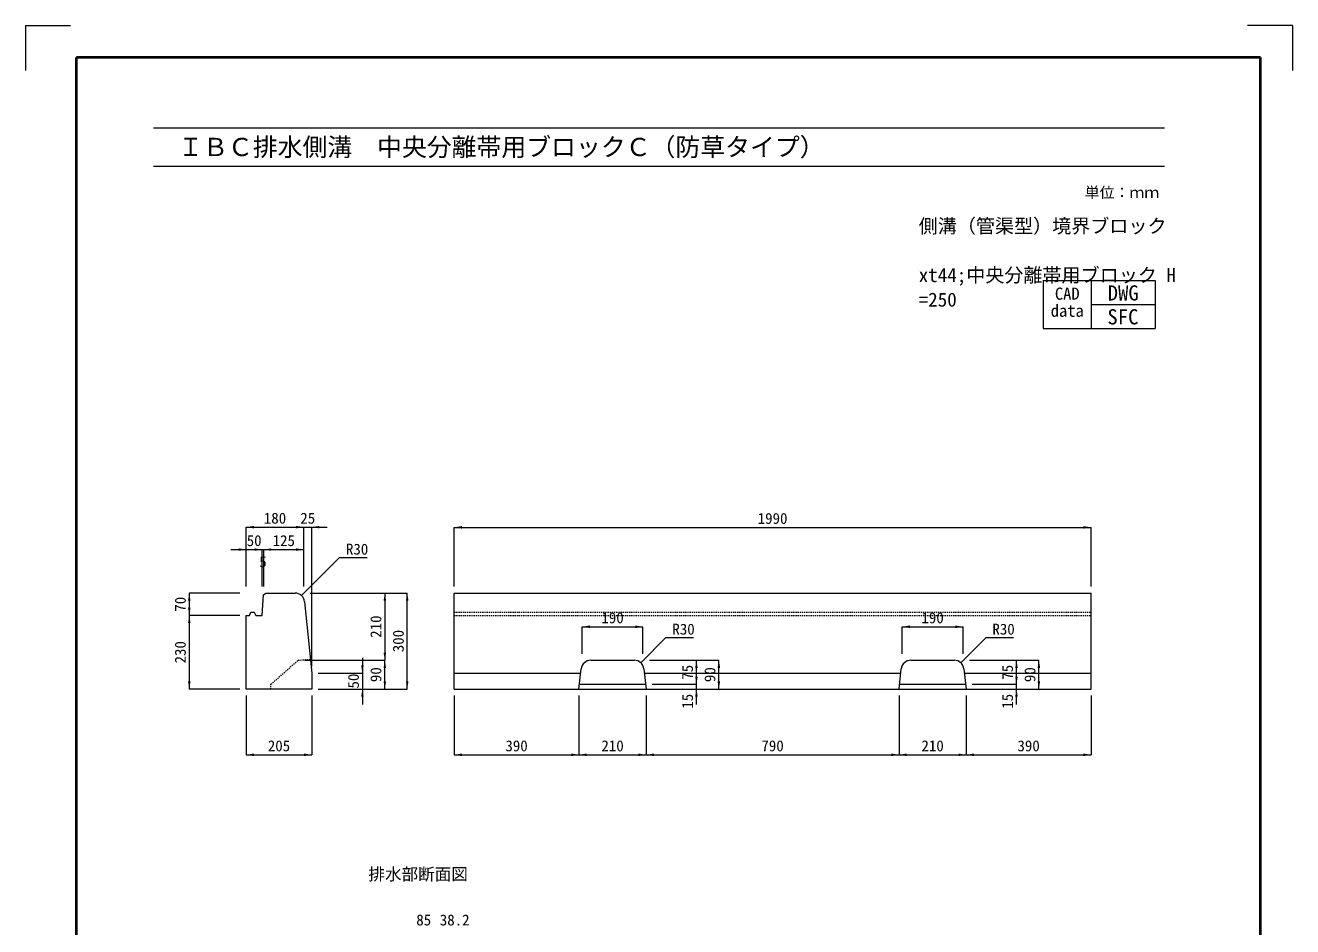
# Model space of a CAD drawing. Units: millimetres at full size; some dimension numbers follow another scale. Extents: x 0 to 8736, y 0 to 5700.
# Drawn here: x 4776 to 8736, y 2884 to 5700 of the extents above; entities that cross this region are included whole.
import ezdxf
from ezdxf.enums import TextEntityAlignment as Align

# ---------------------------------------------------------------- set-up
doc = ezdxf.new("R2010")
doc.units = ezdxf.units.MM
doc.header["$LTSCALE"] = 10
doc.linetypes.add('USER1', pattern=[0.675, 0.375, -0.3])
for name, color, linetype, lineweight in [('Defpoints_2', 1, 'Continuous', 13), ('図枠', 7, 'Continuous', 5), ('寸法線', 7, 'Continuous', 13), ('引出線', 4, 'Continuous', 13), ('本体', 2, 'Continuous', 13)]:
    doc.layers.add(name, color=color, linetype=linetype, lineweight=lineweight)
doc.layers.add('文字', color=7, linetype='Continuous')
doc.styles.add('ＭＳ ゴシック', font='')
doc.styles.get('ＭＳ ゴシック').set_extended_font_data('MS Gothic')

# ---------------------------------------------------------------- blocks, each defined once
blk = doc.blocks.new('filled_arrow')
at = {"color": 0, "linetype": 'Continuous', "lineweight": -2}
blk.add_solid([(7.5, 1.25), (0, 0), (7.5, -1.25)], dxfattribs=at)

msp = doc.modelspace()

# ---------------------------------------------------------------- linework, layer by layer
at = {"layer": 'Defpoints_2', "color": 7}
for p, q in [((4775.53, 5700), (4916.95, 5700)), ((4775.53, 5700), (4775.53, 5558.58)), ((8735.53, 5700), (8594.1, 5700)), ((8735.53, 5700), (8735.53, 5558.58))]:
    msp.add_line(p, q, dxfattribs=at)
at = {"layer": '図枠', "lineweight": 40}
for p, q in [((8635.53, 5600), (4935.53, 5600)), ((4935.53, 100), (4935.53, 5600)), ((8635.53, 100), (8635.53, 5600))]:
    msp.add_line(p, q, dxfattribs=at)
at = {"layer": '図枠', "lineweight": 13}
for p, q in [((5175.53, 5380), (8335.53, 5380)), ((5175.53, 5260), (8335.53, 5260)), ((7956.31, 4903.29), (7956.31, 4753.29)), ((7956.31, 4903.29), (8306.31, 4903.29)), ((8106.31, 4903.29), (8106.31, 4753.29)), ((8306.31, 4903.29), (8306.31, 4753.29)), ((8106.31, 4828.29), (8306.31, 4828.29)), ((7956.31, 4753.29), (8306.31, 4753.29))]:
    msp.add_line(p, q, dxfattribs=at)
at = {"layer": '寸法線'}
for p, q in [((5465.58, 4132.31), (5645.58, 4132.31)), ((5465.58, 3946.48), (5465.58, 4132.31)), ((5597.58, 4132.31), (5718.58, 4132.31)), ((5645.58, 3946.48), (5645.58, 4132.31)), ((5645.58, 3946.48), (5645.58, 4132.31)), ((5670.58, 3696.48), (5670.58, 4132.31)), ((6115.47, 4131.61), (8105.47, 4131.61)), ((6115.47, 3946.48), (6115.47, 4131.61)), ((8105.47, 3946.48), (8105.47, 4131.61)), ((5417.58, 4062.31), (5539.58, 4062.31)), ((5465.58, 3946.48), (5465.58, 4062.31)), ((5467.58, 4062.31), (5568.58, 4062.31)), ((5515.58, 3946.48), (5515.58, 4062.31)), ((5515.58, 3946.48), (5515.58, 4062.31)), ((5520.58, 4062.31), (5645.58, 4062.31)), ((5520.58, 3946.48), (5520.58, 4062.31)), ((5520.58, 3946.48), (5520.58, 4062.31)), ((5645.58, 3946.48), (5645.58, 4062.31)), ((5287.76, 3926.48), (5287.76, 3856.48)), ((5445.58, 3926.48), (5287.76, 3926.48)), ((5665.58, 3926.48), (5898.8, 3926.48)), ((5665.58, 3926.48), (5968.8, 3926.48)), ((5898.8, 3926.48), (5898.8, 3716.48)), ((5968.8, 3626.48), (5968.8, 3926.48)), ((5445.58, 3856.48), (5287.76, 3856.48)), ((5287.76, 3856.48), (5287.76, 3626.48)), ((5445.58, 3856.48), (5287.76, 3856.48)), ((6515.47, 3821.12), (6705.47, 3821.12)), ((6515.47, 3736.48), (6515.47, 3821.12)), ((6705.47, 3736.48), (6705.47, 3821.12)), ((7515.47, 3821.12), (7705.47, 3821.12)), ((7515.47, 3736.48), (7515.47, 3821.12)), ((7705.47, 3736.48), (7705.47, 3821.12)), ((5828.8, 3724.48), (5828.8, 3578.48)), ((5648.08, 3716.48), (5898.8, 3716.48)), ((5648.08, 3716.48), (5898.8, 3716.48)), ((5898.8, 3626.48), (5898.8, 3716.48)), ((6725.47, 3716.48), (6942.58, 3716.48)), ((6725.47, 3716.48), (6872.58, 3716.48)), ((6872.58, 3641.48), (6872.58, 3716.48)), ((6872.58, 3578.48), (6872.58, 3689.48)), ((6942.58, 3626.48), (6942.58, 3716.48)), ((7725.47, 3716.48), (7942.58, 3716.48)), ((7725.47, 3716.48), (7872.58, 3716.48)), ((7872.58, 3641.48), (7872.58, 3716.48)), ((7872.58, 3578.48), (7872.58, 3689.48)), ((7942.58, 3626.48), (7942.58, 3716.48)), ((5690.58, 3676.48), (5828.8, 3676.48)), ((5445.58, 3626.48), (5287.76, 3626.48)), ((5465.58, 3606.48), (5465.58, 3421.17)), ((5670.58, 3606.48), (5670.58, 3421.17)), ((5690.58, 3626.48), (5828.8, 3626.48)), ((5690.58, 3626.48), (5898.8, 3626.48)), ((5690.58, 3626.48), (5968.8, 3626.48)), ((6115.47, 3606.48), (6115.47, 3421.17)), ((6505.47, 3606.48), (6505.47, 3421.17)), ((6505.47, 3606.48), (6505.47, 3421.17)), ((6715.47, 3606.48), (6715.47, 3421.17)), ((6715.47, 3606.48), (6715.47, 3421.17)), ((6733.8, 3641.48), (6872.58, 3641.48)), ((6733.8, 3641.48), (6872.58, 3641.48)), ((6735.47, 3626.48), (6942.58, 3626.48)), ((6735.47, 3626.48), (6872.58, 3626.48)), ((7505.47, 3606.48), (7505.47, 3421.17)), ((7505.47, 3606.48), (7505.47, 3421.17)), ((7715.47, 3606.48), (7715.47, 3421.17)), ((7715.47, 3606.48), (7715.47, 3421.17)), ((7733.8, 3641.48), (7872.58, 3641.48)), ((7733.8, 3641.48), (7872.58, 3641.48)), ((7735.47, 3626.48), (7872.58, 3626.48)), ((7735.47, 3626.48), (7942.58, 3626.48)), ((8105.47, 3606.48), (8105.47, 3421.17)), ((5465.58, 3421.17), (5670.58, 3421.17)), ((6115.47, 3421.17), (6505.47, 3421.17)), ((6505.47, 3421.17), (6715.47, 3421.17)), ((6715.47, 3421.17), (7505.47, 3421.17)), ((7505.47, 3421.17), (7715.47, 3421.17)), ((7715.47, 3421.17), (8105.47, 3421.17))]:
    msp.add_line(p, q, dxfattribs=at)
at = {"layer": '引出線'}
for points in [[(5638.56, 3918.72), (5757.37, 4037.53), (5843.52, 4037.53)], [(6698.62, 3708.83), (6777.35, 3787.56), (6863.5, 3787.56)], [(7698.62, 3708.83), (7777.35, 3787.56), (7863.5, 3787.56)]]:
    msp.add_lwpolyline(points, dxfattribs=at)
at = {"layer": '本体'}
for p, q in [((5515.58, 3856.48), (5520.16, 3920.49)), ((5520.16, 3920.49), (5526.58, 3926.48)), ((5526.58, 3926.48), (5618.43, 3926.48)), ((6115.47, 3926.48), (8105.47, 3926.48)), ((6115.47, 3626.48), (6115.47, 3926.48)), ((8105.47, 3626.48), (8105.47, 3926.48)), ((5648.29, 3899.46), (5670.58, 3676.48)), ((5465.58, 3626.48), (5465.58, 3856.48)), ((5465.58, 3856.48), (5475.58, 3856.48)), ((5475.58, 3856.48), (5480.58, 3866.48)), ((5480.58, 3866.48), (5490.58, 3866.48)), ((5490.58, 3866.48), (5495.58, 3856.48)), ((5495.58, 3856.48), (5515.58, 3856.48)), ((5670.58, 3676.48), (5670.58, 3626.48)), ((5670.58, 3626.48), (5465.58, 3626.48)), ((6115.47, 3626.48), (8105.47, 3626.48))]:
    msp.add_line(p, q, dxfattribs=at)
at = {"layer": '本体', "linetype": 'USER1', "lineweight": 9}
for p, q in [((6115.47, 3866.48), (8105.47, 3866.48)), ((6115.47, 3856.48), (8105.47, 3856.48))]:
    msp.add_line(p, q, dxfattribs=at)
at = {"layer": '本体', "linetype": 'USER1'}
for p, q in [((5543.08, 3641.48), (5628.08, 3716.48)), ((5628.08, 3716.48), (5666.28, 3719.48)), ((5543.08, 3626.48), (5543.08, 3641.48))]:
    msp.add_line(p, q, dxfattribs=at)
at = {"layer": '本体', "lineweight": 15}
for p, q in [((6505.47, 3626.48), (6512.5, 3689.79)), ((6542.32, 3716.48), (6678.62, 3716.48)), ((6708.43, 3689.79), (6715.47, 3626.48)), ((7505.47, 3626.48), (7512.5, 3689.79)), ((7542.32, 3716.48), (7678.62, 3716.48)), ((7708.43, 3689.79), (7715.47, 3626.48))]:
    msp.add_line(p, q, dxfattribs=at)
at = {"layer": '本体', "lineweight": 9}
for p, q in [((6115.47, 3676.48), (6511.02, 3676.48)), ((6709.91, 3676.48), (7511.02, 3676.48)), ((7709.91, 3676.48), (8105.47, 3676.48))]:
    msp.add_line(p, q, dxfattribs=at)
at = {"layer": '本体', "lineweight": 5}
for p, q in [((6507.13, 3641.48), (6713.8, 3641.48)), ((7507.13, 3641.48), (7713.8, 3641.48))]:
    msp.add_line(p, q, dxfattribs=at)
at = {"layer": '本体'}
msp.add_arc((5618.43, 3896.48), 30, 5.71059, 90, dxfattribs=at)
at = {"layer": '本体', "lineweight": 15}
for centre, start, end in [((6542.32, 3686.48), 90, 173.65981), ((6678.62, 3686.48), 6.34019, 90), ((7542.32, 3686.48), 90, 173.65981), ((7678.62, 3686.48), 6.34019, 90)]:
    msp.add_arc(centre, 30, start, end, dxfattribs=at)

# ---------------------------------------------------------------- block references
at = {"layer": '寸法線', "xscale": 3.2, "yscale": 3.2}
for p in [(5465.58, 4132.31), (5670.58, 4132.31), (6115.47, 4131.61), (5520.58, 4062.31), (5520.58, 4062.31), (6515.47, 3821.12), (7515.47, 3821.12), (5465.58, 3421.17), (6115.47, 3421.17), (6505.47, 3421.17), (6715.47, 3421.17), (7505.47, 3421.17), (7715.47, 3421.17)]:
    msp.add_blockref('filled_arrow', p, dxfattribs=at)
for p, rotation in [((5645.58, 4132.31), 180), ((5645.58, 4132.31), 180), ((8105.47, 4131.61), 180), ((5465.58, 4062.31), 180), ((5515.58, 4062.31), 180), ((5645.58, 4062.31), 180), ((5287.76, 3926.48), 270), ((5898.8, 3926.48), 270), ((5968.8, 3926.48), 270), ((5287.76, 3856.48), 90), ((5287.76, 3856.48), 270), ((6705.47, 3821.12), 180), ((7705.47, 3821.12), 180), ((5898.8, 3716.48), 90), ((5828.8, 3676.48), 90), ((5898.8, 3716.48), 270), ((6872.58, 3716.48), 270), ((6942.58, 3716.48), 270), ((7872.58, 3716.48), 270), ((7942.58, 3716.48), 270), ((5287.76, 3626.48), 90), ((5898.8, 3626.48), 90), ((5968.8, 3626.48), 90), ((6872.58, 3641.48), 90), ((6872.58, 3641.48), 90), ((6942.58, 3626.48), 90), ((7872.58, 3641.48), 90), ((7872.58, 3641.48), 90), ((7942.58, 3626.48), 90), ((5828.8, 3626.48), 270), ((6872.58, 3626.48), 270), ((7872.58, 3626.48), 270), ((5670.58, 3421.17), 180), ((6505.47, 3421.17), 180), ((6715.47, 3421.17), 180), ((7505.47, 3421.17), 180), ((7715.47, 3421.17), 180), ((8105.47, 3421.17), 180)]:
    msp.add_blockref('filled_arrow', p, dxfattribs=dict(at, rotation=rotation))
at = {"layer": '引出線', "xscale": 0.133, "yscale": 0.133, "rotation": 45}
for p in [(5638.56, 3918.72), (6698.62, 3708.83), (7698.62, 3708.83)]:
    msp.add_blockref('filled_arrow', p, dxfattribs=at)

# ---------------------------------------------------------------- texts
at = {"layer": '図枠', "style": 'ＭＳ ゴシック'}
msp.add_text('\u3000ＩＢＣ排水側溝  中央分離帯用ブロックＣ（防草タイプ）', height=56.96, dxfattribs=at).set_placement((5175.53, 5320), align=Align.MIDDLE_LEFT)
msp.add_text('単位：ｍｍ', height=34.18, dxfattribs=at).set_placement((8202.15, 5177.99), align=Align.MIDDLE_CENTER)
for s, height, p in [('側溝（管渠型）境界ブロック', 43.67, (7567.06, 5094.98)), ('xt44;中央分離帯用ブロック H', 43.67, (7567.06, 4941.64)), ('CAD', 37.98, (7992.46, 4880.86)), ('=250', 43.67, (7567.06, 4864.98)), ('data', 37.98, (7979.51, 4827.52))]:
    msp.add_text(s, height=height, dxfattribs=at).set_placement(p, align=Align.TOP_LEFT)
for s, p in [('DWG', (8157.59, 4826.14)), ('SFC', (8156.73, 4751.43))]:
    msp.add_text(s, height=47.47, dxfattribs=at).set_placement(p, align=Align.BOTTOM_LEFT)
at = {"layer": '寸法線', "style": 'ＭＳ ゴシック'}
for s, p in [('180', (5555.58, 4160.31)), ('25', (5658.08, 4160.31)), ('1990', (7110.47, 4159.61)), ('50', (5490.58, 4090.31)), ('125', (5583.08, 4090.31)), ('5', (5518.08, 4024.31)), ('190', (6610.47, 3849.12)), ('190', (7610.47, 3849.12)), ('205', (5568.08, 3449.17)), ('390', (6310.47, 3449.17)), ('210', (6610.47, 3449.17)), ('790', (7110.47, 3449.17)), ('210', (7610.47, 3449.17)), ('390', (7910.47, 3449.17)), ('85', (6020.37, 2905.09)), ('38.2', (6117.12, 2905.09))]:
    msp.add_text(s, height=34.18, dxfattribs=at).set_placement(p, align=Align.MIDDLE_CENTER)
for s, p in [('70', (5259.76, 3891.48)), ('210', (5870.8, 3821.48)), ('300', (5940.8, 3776.48)), ('230', (5259.76, 3741.48)), ('90', (5870.8, 3671.48)), ('75', (6844.58, 3678.98)), ('90', (6914.58, 3671.48)), ('75', (7844.58, 3678.98)), ('90', (7914.58, 3671.48)), ('50', (5800.8, 3651.48)), ('15', (6844.58, 3588.37)), ('15', (7844.58, 3588.37))]:
    msp.add_text(s, height=34.18, rotation=90, dxfattribs=at).set_placement(p, align=Align.MIDDLE_CENTER)
at = {"layer": '引出線', "style": 'ＭＳ ゴシック'}
for p in [(5777.37, 4080.73), (6797.35, 3830.76), (7797.35, 3830.76)]:
    msp.add_text('R30', height=34.18, dxfattribs=at).set_placement(p, align=Align.TOP_LEFT)
at = {"layer": '文字', "style": 'ＭＳ ゴシック'}
msp.add_text('排水部断面図', height=37.98, dxfattribs=at).set_placement((6002.87, 3048.31), align=Align.MIDDLE_CENTER)

doc.saveas('drawing.dxf')
